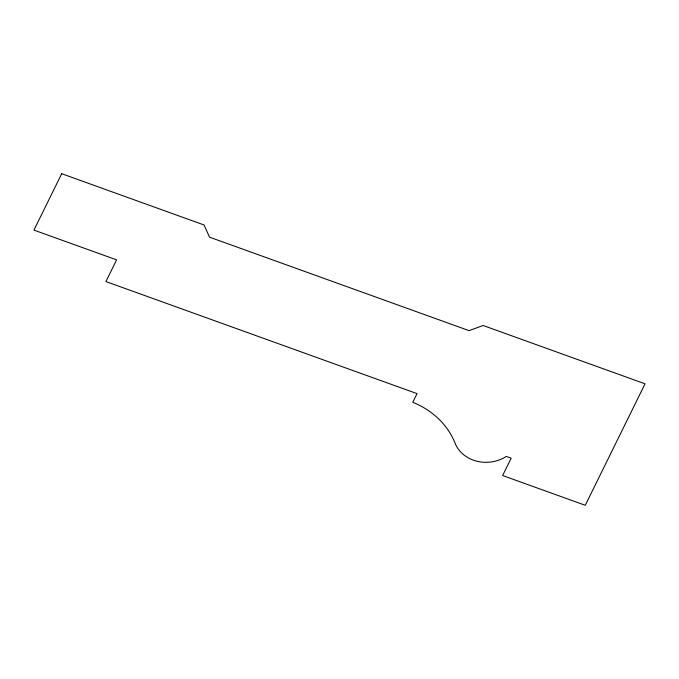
<?xml version="1.0" encoding="UTF-8"?>
<svg xmlns="http://www.w3.org/2000/svg" width="679" height="679" viewBox="0 0 679 679"><rect width="100%" height="100%" fill="white"/><g stroke="black" fill="none" stroke-linecap="round" stroke-linejoin="round"><path stroke-width="1.02" d="M61.704 173.705L33.95 230.105L116.593 259.87L105.916 281.564L417.033 393.625L412.764 402.299A83.483 73.298 -6.7 0 1 455.219 443.523A33.789 29.664 -6.7 0 0 506.305 456.424L511.168 458.172L502.63 475.529L585.264 505.295L645.05 383.822L483.092 325.487L469.096 330.656L209.522 237.166L204.065 224.987L61.704 173.705"/></g></svg>
